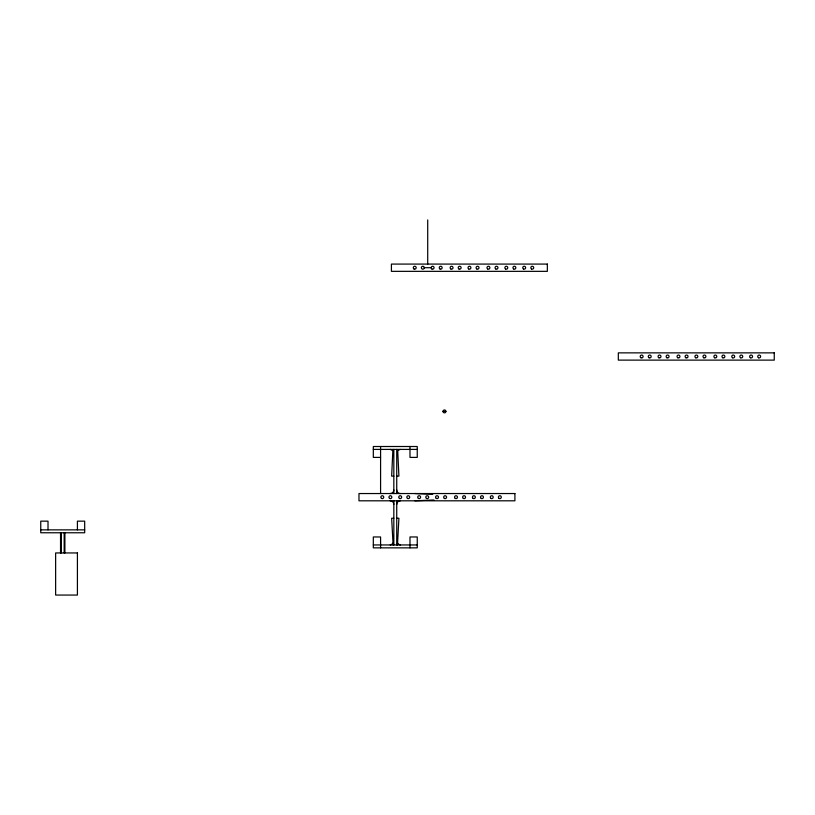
<?xml version="1.0" encoding="UTF-8"?>
<svg xmlns="http://www.w3.org/2000/svg" width="815" height="815" viewBox="0 0 815 815"><rect width="100%" height="100%" fill="white"/><g stroke="black" fill="none" stroke-linecap="round" stroke-linejoin="round"><path stroke-width="1.22" d="M397.465 544.95L398.912 518.238L396.732 518.238M393.003 543.085L392.83 543.31A4.9 4.9 0 0 1 390.202 544.95M414.886 500.807L433.947 499.992M424.269 267.707A1.457 1.457 0 0 0 422.089 266.454A1.457 1.457 0 0 0 422.089 268.97A1.457 1.457 0 0 0 424.269 267.707L431.166 267.707M443.003 411.412L445.907 411.412A1.457 1.457 0 0 1 443.727 412.665A1.457 1.457 0 0 1 443.727 410.149A1.457 1.457 0 0 1 445.907 411.412M373.321 449.411L417.249 449.411M380.585 457.398L373.321 457.398L373.321 446.508L417.249 446.508L417.249 457.398L409.986 457.398L409.986 446.508M393.828 476.123L391.658 476.123L392.83 451.041A4.9 4.9 0 0 0 390.202 449.411M396.732 476.123L398.912 476.123L397.73 451.041A4.9 4.9 0 0 1 400.369 449.411M393.828 518.238L391.658 518.238L393.105 544.95M40.75 529.862L84.679 529.862M373.321 544.95L417.249 544.95M414.886 493.544L432.684 494.308M397.567 543.085L397.73 543.31A4.9 4.9 0 0 0 400.369 544.95M427.712 219.938L427.712 264.08M409.986 547.853L409.986 536.963L417.249 536.963L417.249 547.853L373.321 547.853L373.321 536.963L380.585 536.963L380.585 547.853M396.732 449.411L396.732 493.544M396.732 500.807L396.732 544.95M393.828 449.411L393.828 493.544M393.828 500.807L393.828 544.95M380.585 446.508L380.585 493.544M77.415 529.862L77.415 521.152L84.679 521.152L84.679 532.766L40.75 532.766L40.75 521.152L48.014 521.152L48.014 529.862M64.894 532.766L64.894 552.947M64.171 532.766L64.171 552.947M61.257 532.766L61.257 552.947M60.534 532.766L60.534 552.947M393.828 489.917A3.627 3.627 0 0 1 390.202 493.544M400.369 493.544A3.627 3.627 0 0 1 396.732 489.917M396.732 504.434A3.627 3.627 0 0 1 400.369 500.807M390.202 500.807A3.627 3.627 0 0 1 393.828 504.434M547.344 264.08L391.414 264.08L391.414 271.344L547.344 271.344L547.344 264.08M774.25 352.864L618.32 352.864L618.32 360.118L774.25 360.118L774.25 352.864M514.907 493.544L358.977 493.544L358.977 500.807L514.907 500.807L514.907 493.544M77.415 552.947L55.634 552.947L55.634 595.062L77.415 595.062L77.415 552.947M381.583 498.434A1.457 1.457 0 0 0 383.753 497.181A1.457 1.457 0 0 0 381.583 495.917A1.457 1.457 0 0 0 381.583 498.434M389.662 498.434A1.457 1.457 0 0 0 391.832 497.181A1.457 1.457 0 0 0 389.662 495.917A1.457 1.457 0 0 0 389.662 498.434M399.462 498.434A1.457 1.457 0 0 0 401.642 497.181A1.457 1.457 0 0 0 399.462 495.917A1.457 1.457 0 0 0 399.462 498.434M407.541 498.434A1.457 1.457 0 0 0 409.711 497.181A1.457 1.457 0 0 0 407.541 495.917A1.457 1.457 0 0 0 407.541 498.434M418.431 498.434A1.457 1.457 0 0 0 420.611 497.181A1.457 1.457 0 0 0 418.431 495.917A1.457 1.457 0 0 0 418.431 498.434M426.51 498.434A1.457 1.457 0 0 0 428.69 497.181A1.457 1.457 0 0 0 426.51 495.917A1.457 1.457 0 0 0 426.51 498.434M444.389 498.434A1.457 1.457 0 0 0 446.569 497.181A1.457 1.457 0 0 0 444.389 495.917A1.457 1.457 0 0 0 444.389 498.434M436.31 498.434A1.457 1.457 0 0 0 438.49 497.181A1.457 1.457 0 0 0 436.31 495.917A1.457 1.457 0 0 0 436.31 498.434M491.038 498.434A1.457 1.457 0 0 0 493.218 497.181A1.457 1.457 0 0 0 491.038 495.917A1.457 1.457 0 0 0 491.038 498.434M481.237 498.434A1.457 1.457 0 0 0 483.417 497.181A1.457 1.457 0 0 0 481.237 495.917A1.457 1.457 0 0 0 481.237 498.434M455.279 498.434A1.457 1.457 0 0 0 457.46 497.181A1.457 1.457 0 0 0 455.279 495.917A1.457 1.457 0 0 0 455.279 498.434M473.158 498.434A1.457 1.457 0 0 0 475.339 497.181A1.457 1.457 0 0 0 473.158 495.917A1.457 1.457 0 0 0 473.158 498.434M463.358 498.434A1.457 1.457 0 0 0 465.538 497.181A1.457 1.457 0 0 0 463.358 495.917A1.457 1.457 0 0 0 463.358 498.434M499.116 498.434A1.457 1.457 0 0 0 501.296 497.181A1.457 1.457 0 0 0 499.116 495.917A1.457 1.457 0 0 0 499.116 498.434M513.664 268.97A1.457 1.457 0 0 0 515.844 267.707A1.457 1.457 0 0 0 513.664 266.454A1.457 1.457 0 0 0 513.664 268.97M505.585 268.97A1.457 1.457 0 0 0 507.765 267.707A1.457 1.457 0 0 0 505.585 266.454A1.457 1.457 0 0 0 505.585 268.97M468.737 268.97A1.457 1.457 0 0 0 470.917 267.707A1.457 1.457 0 0 0 468.737 266.454A1.457 1.457 0 0 0 468.737 268.97M439.968 268.97A1.457 1.457 0 0 0 442.148 267.707A1.457 1.457 0 0 0 439.968 266.454A1.457 1.457 0 0 0 439.968 268.97M458.937 268.97A1.457 1.457 0 0 0 461.117 267.707A1.457 1.457 0 0 0 458.937 266.454A1.457 1.457 0 0 0 458.937 268.97M414.01 268.97A1.457 1.457 0 0 0 416.19 267.707A1.457 1.457 0 0 0 414.01 266.454A1.457 1.457 0 0 0 414.01 268.97M450.858 268.97A1.457 1.457 0 0 0 453.038 267.707A1.457 1.457 0 0 0 450.858 266.454A1.457 1.457 0 0 0 450.858 268.97M487.706 268.97A1.457 1.457 0 0 0 489.886 267.707A1.457 1.457 0 0 0 487.706 266.454A1.457 1.457 0 0 0 487.706 268.97M476.816 268.97A1.457 1.457 0 0 0 478.996 267.707A1.457 1.457 0 0 0 476.816 266.454A1.457 1.457 0 0 0 476.816 268.97M431.889 268.97A1.457 1.457 0 0 0 434.069 267.707A1.457 1.457 0 0 0 431.889 266.454A1.457 1.457 0 0 0 431.889 268.97M495.785 268.97A1.457 1.457 0 0 0 497.965 267.707A1.457 1.457 0 0 0 495.785 266.454A1.457 1.457 0 0 0 495.785 268.97M531.553 268.97A1.457 1.457 0 0 0 533.723 267.707A1.457 1.457 0 0 0 531.553 266.454A1.457 1.457 0 0 0 531.553 268.97M523.475 268.97A1.457 1.457 0 0 0 525.644 267.707A1.457 1.457 0 0 0 523.475 266.454A1.457 1.457 0 0 0 523.475 268.97M640.916 357.754A1.457 1.457 0 0 0 643.096 356.491A1.457 1.457 0 0 0 640.916 355.238A1.457 1.457 0 0 0 640.916 357.754M648.995 357.754A1.457 1.457 0 0 0 651.175 356.491A1.457 1.457 0 0 0 648.995 355.238A1.457 1.457 0 0 0 648.995 357.754M658.795 357.754A1.457 1.457 0 0 0 660.975 356.491A1.457 1.457 0 0 0 658.795 355.238A1.457 1.457 0 0 0 658.795 357.754M666.874 357.754A1.457 1.457 0 0 0 669.054 356.491A1.457 1.457 0 0 0 666.874 355.238A1.457 1.457 0 0 0 666.874 357.754M722.701 357.754A1.457 1.457 0 0 0 724.871 356.491A1.457 1.457 0 0 0 722.701 355.238A1.457 1.457 0 0 0 722.701 357.754M758.459 357.754A1.457 1.457 0 0 0 760.639 356.491A1.457 1.457 0 0 0 758.459 355.238A1.457 1.457 0 0 0 758.459 357.754M714.623 357.754A1.457 1.457 0 0 0 716.793 356.491A1.457 1.457 0 0 0 714.623 355.238A1.457 1.457 0 0 0 714.623 357.754M732.502 357.754A1.457 1.457 0 0 0 734.682 356.491A1.457 1.457 0 0 0 732.502 355.238A1.457 1.457 0 0 0 732.502 357.754M703.722 357.754A1.457 1.457 0 0 0 705.902 356.491A1.457 1.457 0 0 0 703.722 355.238A1.457 1.457 0 0 0 703.722 357.754M685.843 357.754A1.457 1.457 0 0 0 688.023 356.491A1.457 1.457 0 0 0 685.843 355.238A1.457 1.457 0 0 0 685.843 357.754M695.653 357.754A1.457 1.457 0 0 0 697.823 356.491A1.457 1.457 0 0 0 695.653 355.238A1.457 1.457 0 0 0 695.653 357.754M677.764 357.754A1.457 1.457 0 0 0 679.944 356.491A1.457 1.457 0 0 0 677.764 355.238A1.457 1.457 0 0 0 677.764 357.754M740.58 357.754A1.457 1.457 0 0 0 742.75 356.491A1.457 1.457 0 0 0 740.58 355.238A1.457 1.457 0 0 0 740.58 357.754M750.381 357.754A1.457 1.457 0 0 0 752.561 356.491A1.457 1.457 0 0 0 750.381 355.238A1.457 1.457 0 0 0 750.381 357.754"/></g></svg>
